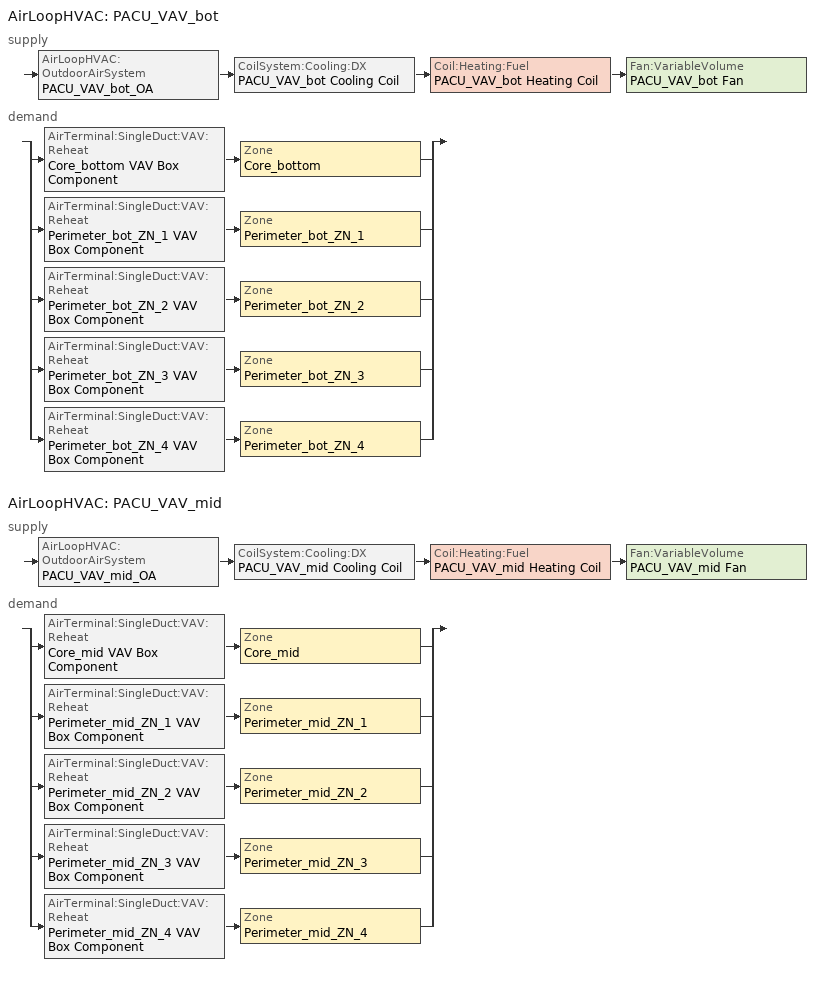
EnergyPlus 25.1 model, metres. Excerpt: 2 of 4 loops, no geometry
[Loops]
AirLoopHVAC 'PACU_VAV_bot'
 supply: AirLoopHVAC:OutdoorAirSystem 'PACU_VAV_bot_OA' > CoilSystem:Cooling:DX 'PACU_VAV_bot Cooling Coil' > Coil:Heating:Fuel 'PACU_VAV_bot Heating Coil' > Fan:VariableVolume 'PACU_VAV_bot Fan'
 demand: split
  | AirTerminal:SingleDuct:VAV:Reheat 'Core_bottom VAV Box Component' > Zone 'Core_bottom'
  | AirTerminal:SingleDuct:VAV:Reheat 'Perimeter_bot_ZN_1 VAV Box Component' > Zone 'Perimeter_bot_ZN_1'
  | AirTerminal:SingleDuct:VAV:Reheat 'Perimeter_bot_ZN_2 VAV Box Component' > Zone 'Perimeter_bot_ZN_2'
  | AirTerminal:SingleDuct:VAV:Reheat 'Perimeter_bot_ZN_3 VAV Box Component' > Zone 'Perimeter_bot_ZN_3'
  | AirTerminal:SingleDuct:VAV:Reheat 'Perimeter_bot_ZN_4 VAV Box Component' > Zone 'Perimeter_bot_ZN_4'
AirLoopHVAC 'PACU_VAV_mid'
 supply: AirLoopHVAC:OutdoorAirSystem 'PACU_VAV_mid_OA' > CoilSystem:Cooling:DX 'PACU_VAV_mid Cooling Coil' > Coil:Heating:Fuel 'PACU_VAV_mid Heating Coil' > Fan:VariableVolume 'PACU_VAV_mid Fan'
 demand: split
  | AirTerminal:SingleDuct:VAV:Reheat 'Core_mid VAV Box Component' > Zone 'Core_mid'
  | AirTerminal:SingleDuct:VAV:Reheat 'Perimeter_mid_ZN_1 VAV Box Component' > Zone 'Perimeter_mid_ZN_1'
  | AirTerminal:SingleDuct:VAV:Reheat 'Perimeter_mid_ZN_2 VAV Box Component' > Zone 'Perimeter_mid_ZN_2'
  | AirTerminal:SingleDuct:VAV:Reheat 'Perimeter_mid_ZN_3 VAV Box Component' > Zone 'Perimeter_mid_ZN_3'
  | AirTerminal:SingleDuct:VAV:Reheat 'Perimeter_mid_ZN_4 VAV Box Component' > Zone 'Perimeter_mid_ZN_4'
[DesignSpecification:ZoneAirDistribution] Zone Air Distribution Effectiveness in Cooling Mode=1; Zone Air Distribution Effectiveness in Heating Mode=1
Name | Minimum Zone Ventilation Efficiency
VAV_Zone_AirDistribution | 0.6
CM DSZAD Building
[Sizing:System] Type of Load to Size On=Sensible; Design Outdoor Air Flow Rate {m3/s}=1.19517; Central Heating Maximum System Air Flow Ratio=0.3; Preheat Design Temperature {C}=7; Preheat Design Humidity Ratio {kgWater/kgDryAir}=0.008; Precool Design Temperature {C}=12.8; Precool Design Humidity Ratio {kgWater/kgDryAir}=0.008; Central Cooling Design Supply Air Temperature {C}=12.8; Central Heating Design Supply Air Temperature {C}=12.8; Type of Zone Sum to Use=Coincident; 100% Outdoor Air in Cooling=No; 100% Outdoor Air in Heating=No; Central Cooling Design Supply Air Humidity Ratio {kgWater/kgDryAir}=0.0085; Central Heating Design Supply Air Humidity Ratio {kgWater/kgDryAir}=0.008; Cooling Supply Air Flow Rate Method=DesignDay; Cooling Supply Air Flow Rate {m3/s}=0; Heating Supply Air Flow Rate Method=DesignDay; Heating Supply Air Flow Rate {m3/s}=0; System Outdoor Air Method=ZoneSum
PACU_VAV_bot; PACU_VAV_mid
[AirLoopHVAC] Design Supply Air Flow Rate {m3/s}=AUTOSIZE
PACU_VAV_bot; PACU_VAV_mid
[SetpointManager:Warmest] Control Variable=Temperature; Minimum Setpoint Temperature {C}=12.8; Maximum Setpoint Temperature {C}=15.6; Strategy=MaximumTemperature
Name | HVAC Air Loop | Setpoint Node or NodeList
PACU_VAV_bot Supply Air Temperature Manager | PACU_VAV_bot | PACU_VAV_bot Supply Equipment Outlet Node
PACU_VAV_mid Supply Air Temperature Manager | PACU_VAV_mid | PACU_VAV_mid Supply Equipment Outlet Node
[SetpointManager:MixedAir] Control Variable=Temperature
Name | Setpoint Node or NodeList
PACU_VAV_bot_CoolC SAT Manager | PACU_VAV_bot_CoolC-PACU_VAV_bot_HeatCNode
PACU_VAV_bot_HeatC MixedAir Manager | PACU_VAV_bot_HeatC-PACU_VAV_bot FanNode
PACU_VAV_bot_OAMixed Air Temp Manager | PACU_VAV_bot_OA-PACU_VAV_bot_CoolCNode
PACU_VAV_mid_CoolC SAT Manager | PACU_VAV_mid_CoolC-PACU_VAV_mid_HeatCNode
PACU_VAV_mid_HeatC MixedAir Manager | PACU_VAV_mid_HeatC-PACU_VAV_mid FanNode
PACU_VAV_mid_OAMixed Air Temp Manager | PACU_VAV_mid_OA-PACU_VAV_mid_CoolCNode
[Controller:OutdoorAir] Minimum Outdoor Air Flow Rate {m3/s}=0; Maximum Outdoor Air Flow Rate {m3/s}=AUTOSIZE; Economizer Control Type=DifferentialDryBulb; Economizer Control Action Type=ModulateFlow; Lockout Type=LockoutWithHeating; Minimum Limit Type=FixedMinimum; Minimum Outdoor Air Schedule=MinOA_MotorizedDamper_Sched
Name | Mechanical Ventilation Controller
PACU_VAV_bot_OA_Controller | PACU_VAV_bot_DCV
PACU_VAV_mid_OA_Controller | PACU_VAV_mid_DCV
[CoilSystem:Cooling:DX] Availability Schedule=Always_On
Name | Cooling Coil
PACU_VAV_bot Cooling Coil | PACU_VAV_bot Cooling Coil
PACU_VAV_mid Cooling Coil | PACU_VAV_mid Cooling Coil
[Fan:VariableVolume] Availability Schedule=HVACOperationSchd; Fan Total Efficiency=0.6045; Maximum Flow Rate {m3/s}=AUTOSIZE; Fan Power Minimum Flow Rate Input Method=Fraction; Fan Power Minimum Flow Fraction=0.25; Motor Efficiency=0.93; Motor In Airstream Fraction=1; Fan Power Coefficient 1=0.0408; Fan Power Coefficient 2=0.088; Fan Power Coefficient 3=-0.0729; Fan Power Coefficient 4=0.9437; Fan Power Coefficient 5=0
Name | Pressure Rise {Pa}
PACU_VAV_bot Fan | 1314.72
PACU_VAV_mid Fan | 1389.42
[Controller:MechanicalVentilation] Availability Schedule=MinOA_MotorizedDamper_Sched; Demand Controlled Ventilation=Yes; System Outdoor Air Method=Standard62.1VentilationRateProcedure; Design Specification Zone Air Distribution Object Name 1=CM DSZAD Building; Design Specification Zone Air Distribution Object Name 2=CM DSZAD Building; Design Specification Zone Air Distribution Object Name 3=CM DSZAD Building; Design Specification Zone Air Distribution Object Name 4=CM DSZAD Building; Design Specification Zone Air Distribution Object Name 5=CM DSZAD Building
Name | Zone or ZoneList 1 | Design Specification Outdoor Air Object Name 1 | Zone or ZoneList 2 | Design Specification Outdoor Air Object Name 2 | Zone or ZoneList 3 | Design Specification Outdoor Air Object Name 3 | Zone or ZoneList 4 | Design Specification Outdoor Air Object Name 4 | Zone or ZoneList 5 | Design Specification Outdoor Air Object Name 5
PACU_VAV_bot_DCV | Core_bottom | SZ DSOA Core_bottom | Perimeter_bot_ZN_1 | SZ DSOA Perimeter_bot_ZN_1 | Perimeter_bot_ZN_2 | SZ DSOA Perimeter_bot_ZN_2 | Perimeter_bot_ZN_3 | SZ DSOA Perimeter_bot_ZN_3 | Perimeter_bot_ZN_4 | SZ DSOA Perimeter_bot_ZN_4
PACU_VAV_mid_DCV | Core_mid | SZ DSOA Core_mid | Perimeter_mid_ZN_1 | SZ DSOA Perimeter_mid_ZN_1 | Perimeter_mid_ZN_2 | SZ DSOA Perimeter_mid_ZN_2 | Perimeter_mid_ZN_3 | SZ DSOA Perimeter_mid_ZN_3 | Perimeter_mid_ZN_4 | SZ DSOA Perimeter_mid_ZN_4
[Coil:Cooling:DX:TwoSpeed] Availability Schedule=Always_On; High Speed Gross Rated Total Cooling Capacity {W}=AUTOSIZE; High Speed Rated Sensible Heat Ratio=AUTOSIZE; High Speed Gross Rated Cooling COP {W/W}=3.56925; High Speed Rated Air Flow Rate {m3/s}=AUTOSIZE; Total Cooling Capacity Function of Temperature Curve=LgDXalt_CapFT; Total Cooling Capacity Function of Flow Fraction Curve=LgDXalt_CapFF; Energy Input Ratio Function of Temperature Curve=LgDXalt_EIRFT; Energy Input Ratio Function of Flow Fraction Curve=LgDXalt_EIRFF; Part Load Fraction Correlation Curve=LgDXalt_PLR; Low Speed Gross Rated Total Cooling Capacity {W}=AUTOSIZE; Low Speed Gross Rated Sensible Heat Ratio=AUTOSIZE; Low Speed Gross Rated Cooling COP {W/W}=3.56925; Low Speed Rated Air Flow Rate {m3/s}=AUTOSIZE; Low Speed Total Cooling Capacity Function of Temperature Curve=LgDXalt_CapFT; Low Speed Energy Input Ratio Function of Temperature Curve=LgDXalt_EIRFT
PACU_VAV_bot Cooling Coil; PACU_VAV_mid Cooling Coil
[Coil:Heating:Fuel] Availability Schedule=Always_On; Fuel Type=NaturalGas; Burner Efficiency=0.8; Nominal Capacity {W}=AUTOSIZE; On Cycle Parasitic Electric Load {W}=0; Off Cycle Parasitic Fuel Load {W}=0
PACU_VAV_bot Heating Coil; PACU_VAV_mid Heating Coil
[Sizing:Zone] Zone Cooling Design Supply Air Temperature Input Method=SupplyAirTemperature; Zone Cooling Design Supply Air Temperature {C}=12.8; Zone Heating Design Supply Air Temperature Input Method=SupplyAirTemperature; Zone Heating Design Supply Air Temperature {C}=40; Zone Cooling Design Supply Air Humidity Ratio {kgWater/kgDryAir}=0.0085; Zone Heating Design Supply Air Humidity Ratio {kgWater/kgDryAir}=0.008; Cooling Design Air Flow Method=DesignDay; Cooling Design Air Flow Rate {m3/s}=0; Cooling Minimum Air Flow Fraction=0; Heating Design Air Flow Method=DesignDay; Heating Design Air Flow Rate {m3/s}=0; Design Specification Zone Air Distribution Object=VAV_Zone_AirDistribution; Zone Load Sizing Method=Sensible Load Only No Latent Load; Zone Latent Cooling Design Supply Air Humidity Ratio Input Method=HumidityRatioDifference; Zone Cooling Design Supply Air Humidity Ratio Difference {kgWater/kgDryAir}=0.005; Zone Latent Heating Design Supply Air Humidity Ratio Input Method=HumidityRatioDifference; Zone Humidification Design Supply Air Humidity Ratio Difference {kgWater/kgDryAir}=0.005
Name | Design Specification Outdoor Air Object
Core_bottom | SZ DSOA Core_bottom
Perimeter_bot_ZN_1 | SZ DSOA Perimeter_bot_ZN_1
Perimeter_bot_ZN_2 | SZ DSOA Perimeter_bot_ZN_2
Perimeter_bot_ZN_3 | SZ DSOA Perimeter_bot_ZN_3
Perimeter_bot_ZN_4 | SZ DSOA Perimeter_bot_ZN_4
Core_mid | SZ DSOA Core_mid
Perimeter_mid_ZN_1 | SZ DSOA Perimeter_mid_ZN_1
Perimeter_mid_ZN_2 | SZ DSOA Perimeter_mid_ZN_2
Perimeter_mid_ZN_3 | SZ DSOA Perimeter_mid_ZN_3
Perimeter_mid_ZN_4 | SZ DSOA Perimeter_mid_ZN_4
[DesignSpecification:OutdoorAir] Outdoor Air Method=Flow/Area; Outdoor Air Flow per Zone Floor Area {m3/s-m2}=0.0004318
SZ DSOA Core_bottom; SZ DSOA Perimeter_bot_ZN_1; SZ DSOA Perimeter_bot_ZN_2; SZ DSOA Perimeter_bot_ZN_3; SZ DSOA Perimeter_bot_ZN_4; SZ DSOA Core_mid; SZ DSOA Perimeter_mid_ZN_1; SZ DSOA Perimeter_mid_ZN_2; SZ DSOA Perimeter_mid_ZN_3; SZ DSOA Perimeter_mid_ZN_4
[ZoneControl:Thermostat] Control Type Schedule=Dual Zone Control Type Sched
Name | Zone or ZoneList | Control 1
Core_bottom Thermostat | Core_bottom | Core_bottom Dual SP Control
Perimeter_bot_ZN_1 Thermostat | Perimeter_bot_ZN_1 | Perimeter_bot_ZN_1 Dual SP Control
Perimeter_bot_ZN_2 Thermostat | Perimeter_bot_ZN_2 | Perimeter_bot_ZN_2 Dual SP Control
Perimeter_bot_ZN_3 Thermostat | Perimeter_bot_ZN_3 | Perimeter_bot_ZN_3 Dual SP Control
Perimeter_bot_ZN_4 Thermostat | Perimeter_bot_ZN_4 | Perimeter_bot_ZN_4 Dual SP Control
Core_mid Thermostat | Core_mid | Core_mid Dual SP Control
Perimeter_mid_ZN_1 Thermostat | Perimeter_mid_ZN_1 | Perimeter_mid_ZN_1 Dual SP Control
Perimeter_mid_ZN_2 Thermostat | Perimeter_mid_ZN_2 | Perimeter_mid_ZN_2 Dual SP Control
Perimeter_mid_ZN_3 Thermostat | Perimeter_mid_ZN_3 | Perimeter_mid_ZN_3 Dual SP Control
Perimeter_mid_ZN_4 Thermostat | Perimeter_mid_ZN_4 | Perimeter_mid_ZN_4 Dual SP Control
[ThermostatSetpoint:DualSetpoint] Heating Setpoint Temperature Schedule=HTGSETP_SCH; Cooling Setpoint Temperature Schedule=CLGSETP_SCH
Core_bottom Dual SP Control; Perimeter_bot_ZN_1 Dual SP Control; Perimeter_bot_ZN_2 Dual SP Control; Perimeter_bot_ZN_3 Dual SP Control; Perimeter_bot_ZN_4 Dual SP Control; Core_mid Dual SP Control; Perimeter_mid_ZN_1 Dual SP Control; Perimeter_mid_ZN_2 Dual SP Control; Perimeter_mid_ZN_3 Dual SP Control; Perimeter_mid_ZN_4 Dual SP Control
[Coil:Heating:Electric] Availability Schedule=Always_On; Efficiency=1; Nominal Capacity {W}=autosize
Core_bottom VAV Box Reheat Coil; Perimeter_bot_ZN_1 VAV Box Reheat Coil; Perimeter_bot_ZN_2 VAV Box Reheat Coil; Perimeter_bot_ZN_3 VAV Box Reheat Coil; Perimeter_bot_ZN_4 VAV Box Reheat Coil; Core_mid VAV Box Reheat Coil; Perimeter_mid_ZN_1 VAV Box Reheat Coil; Perimeter_mid_ZN_2 VAV Box Reheat Coil; Perimeter_mid_ZN_3 VAV Box Reheat Coil; Perimeter_mid_ZN_4 VAV Box Reheat Coil
[Zone equipment]
Core_bottom: Core_bottom VAV Box Component
Perimeter_bot_ZN_1: Perimeter_bot_ZN_1 VAV Box Component
Perimeter_bot_ZN_2: Perimeter_bot_ZN_2 VAV Box Component
Perimeter_bot_ZN_3: Perimeter_bot_ZN_3 VAV Box Component
Perimeter_bot_ZN_4: Perimeter_bot_ZN_4 VAV Box Component
Core_mid: Core_mid VAV Box Component
Perimeter_mid_ZN_1: Perimeter_mid_ZN_1 VAV Box Component
Perimeter_mid_ZN_2: Perimeter_mid_ZN_2 VAV Box Component
Perimeter_mid_ZN_3: Perimeter_mid_ZN_3 VAV Box Component
Perimeter_mid_ZN_4: Perimeter_mid_ZN_4 VAV Box Component
[AirTerminal:SingleDuct:VAV:Reheat] Availability Schedule=Always_On; Maximum Air Flow Rate {m3/s}=AUTOSIZE; Zone Minimum Air Flow Input Method=Constant; Maximum Hot Water or Steam Flow Rate {m3/s}=AUTOSIZE; Minimum Hot Water or Steam Flow Rate {m3/s}=0; Convergence Tolerance=0.001; Damper Heating Action=ReverseWithLimits; Maximum Flow Fraction During Reheat=0.5; Maximum Reheat Air Temperature {C}=40
Name | Constant Minimum Air Flow Fraction | Reheat Coil
Core_bottom VAV Box Component | 0.243 | Core_bottom VAV Box Reheat Coil
Perimeter_bot_ZN_1 VAV Box Component | 0.2 | Perimeter_bot_ZN_1 VAV Box Reheat Coil
Perimeter_bot_ZN_2 VAV Box Component | 0.2 | Perimeter_bot_ZN_2 VAV Box Reheat Coil
Perimeter_bot_ZN_3 VAV Box Component | 0.274 | Perimeter_bot_ZN_3 VAV Box Reheat Coil
Perimeter_bot_ZN_4 VAV Box Component | 0.2 | Perimeter_bot_ZN_4 VAV Box Reheat Coil
Core_mid VAV Box Component | 0.328 | Core_mid VAV Box Reheat Coil
Perimeter_mid_ZN_1 VAV Box Component | 0.2 | Perimeter_mid_ZN_1 VAV Box Reheat Coil
Perimeter_mid_ZN_2 VAV Box Component | 0.2 | Perimeter_mid_ZN_2 VAV Box Reheat Coil
Perimeter_mid_ZN_3 VAV Box Component | 0.237 | Perimeter_mid_ZN_3 VAV Box Reheat Coil
Perimeter_mid_ZN_4 VAV Box Component | 0.2 | Perimeter_mid_ZN_4 VAV Box Reheat Coil
[Schedule:Compact]
ALWAYS_ON: Through: 12/31, For: AllDays, Until: 24:00, 1
HVACOperationSchd: Through: 12/31, For: Weekdays SummerDesignDay, Until: 06:00, 0, Until: 22:00, 1, Until: 24:00, 0, For: Saturday WinterDesignDay, Until: 06:00, 0, Until: 18:00, 1, Until: 24:00, 0, For:Sunday Holidays AllOtherDays, Until: 24:00, 0
HTGSETP_SCH: Through: 12/31, For: AllDays, Until: 24:00, 15
CLGSETP_SCH: Temperature, Through: 12/31, For: AllDays, Until: 24:00, 22
MinOA_MotorizedDamper_Sched: Through: 12/31, For: Weekdays SummerDesignDay, Until: 07:00, 0, Until: 22:00, 1, Until: 24:00, 0, For: Saturday WinterDesignDay, Until: 07:00, 0, Until: 18:00, 1, Until: 24:00, 0, For:Sunday Holidays AllOtherDays, Until: 24:00, 0
Dual Zone Control Type Sched: Through: 12/31, For: AllDays, Until: 24:00, 4
[Curve:Quadratic]
Name | Coefficient1 Constant | Coefficient2 x | Coefficient3 x**2 | Minimum Value of x | Maximum Value of x
LgDXalt_CapFF | 0.718954 | 0.435436 | -0.154193 | 0.75 | 1.25
LgDXalt_EIRFF | 1.19525 | -0.306138 | 0.110973 | 0.75 | 1.25
LgDXalt_PLR | 0.771 | 0.229 | 0 | 0 | 1
[Curve:Biquadratic] Minimum Value of x=16.5556; Maximum Value of x=22.1111; Minimum Value of y=23.7778; Maximum Value of y=47.66
Name | Coefficient1 Constant | Coefficient2 x | Coefficient3 x**2 | Coefficient4 y | Coefficient5 y**2 | Coefficient6 x*y
LgDXalt_CapFT | 1.39072 | -0.0529058 | 0.0018423 | 0.00058267 | -0.000186814 | 0.000265159
LgDXalt_EIRFT | -0.536161 | 0.105138 | -0.00172659 | 0.0149848 | 0.000659948 | -0.0017385
